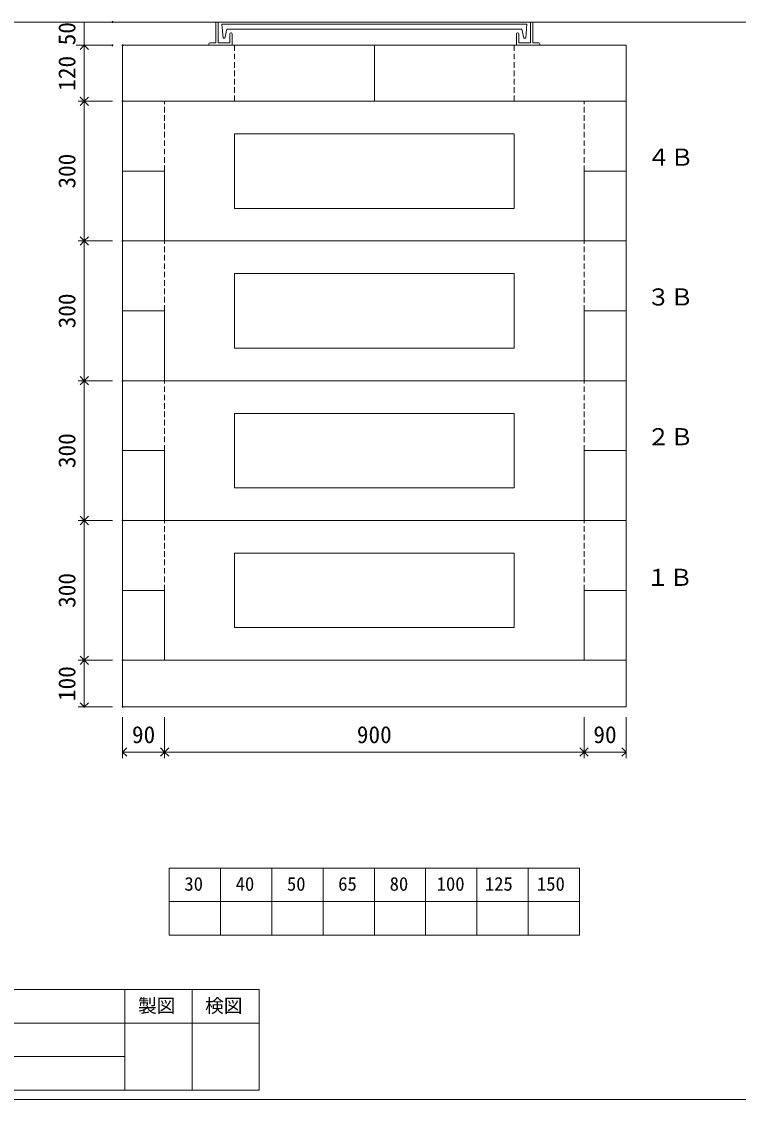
# Model space of a CAD drawing. Units: millimetres, scale not verified. Extents: x -4890 to 18490, y -2329 to 2329.
# Drawn here: x 308 to 1846, y -1946 to 368 of the extents above; entities that cross this region are included whole.
import ezdxf
from ezdxf.enums import TextEntityAlignment as Align

# ---------------------------------------------------------------- set-up
doc = ezdxf.new("R2010")
doc.units = ezdxf.units.MM
doc.header["$LTSCALE"] = 10
doc.header["$PDMODE"] = 32
doc.header["$PDSIZE"] = 2
doc.linetypes.add('DASHED1', pattern=[1.8, 1.2, -0.6])
doc.linetypes.add('USER2', pattern=[50.8, 31.75, -6.35, 6.35, -6.35])
for name, color, linetype, lineweight in [('0-1_Defpoints', 7, 'USER2', 5), ('0-2_waku', 7, 'Continuous', 18), ('0-3_gaikei', 7, 'Continuous', 18), ('0-4_kakure', 7, 'DASHED1', 5), ('0-5_sunpou', 7, 'Continuous', 5), ('0-8_uchigawa', 6, 'Continuous', 18), ('0-A_futa', 3, 'Continuous', 18), ('0-B_GL', 4, 'Continuous', 18), ('0-D_文字１', 7, 'Continuous', 18)]:
    doc.layers.add(name, color=color, linetype=linetype, lineweight=lineweight)
doc.styles.add('ＭＳ ゴシック', font='')
doc.styles.get('ＭＳ ゴシック').set_extended_font_data('MS Gothic')

# ---------------------------------------------------------------- blocks, each defined once
blk = doc.blocks.new('_Open90')
at = {"layer": '0-5_sunpou'}
blk.add_line((0, 0), (-1, 0), dxfattribs=at)
blk.add_lwpolyline([(-0.5, 0.5), (0, 0), (-0.5, -0.5)], dxfattribs=at)
blk = doc.blocks.new('D57')
at = {"layer": '0-1_Defpoints'}
for p in [(1972.32, 2492.03), (1889.96, 2372.03), (1972.32, 2372.03)]:
    blk.add_point(p, dxfattribs=at)
at = {"layer": '0-5_sunpou'}
for p, q in [((1950.32, 2492.03), (1876.96, 2492.03)), ((1889.96, 2474.03), (1889.96, 2390.03)), ((1950.32, 2372.03), (1876.96, 2372.03))]:
    blk.add_line(p, q, dxfattribs=at)
at = {"layer": '0-5_sunpou', "xscale": 18, "yscale": 18}
for p, rotation in [((1889.96, 2492.03), 90), ((1889.96, 2372.03), 270)]:
    blk.add_blockref('_Open90', p, dxfattribs=dict(at, rotation=rotation))
at = {"layer": '0-5_sunpou', "style": 'ＭＳ ゴシック'}
blk.add_text('120', height=36.66, rotation=90, dxfattribs=at).set_placement((1881.96, 2394.53), align=Align.BOTTOM_LEFT)
blk = doc.blocks.new('D44')
at = {"layer": '0-1_Defpoints'}
for p in [(1972.32, 2492.03), (1889.96, 2372.03), (1972.32, 2372.03)]:
    blk.add_point(p, dxfattribs=at)
at = {"layer": '0-5_sunpou'}
for p, q in [((1950.32, 2492.03), (1876.96, 2492.03)), ((1889.96, 2474.03), (1889.96, 2390.03)), ((1950.32, 2372.03), (1876.96, 2372.03))]:
    blk.add_line(p, q, dxfattribs=at)
at = {"layer": '0-5_sunpou', "xscale": 18, "yscale": 18}
for p, rotation in [((1889.96, 2492.03), 90), ((1889.96, 2372.03), 270)]:
    blk.add_blockref('_Open90', p, dxfattribs=dict(at, rotation=rotation))
at = {"layer": '0-5_sunpou', "style": 'ＭＳ ゴシック'}
blk.add_text('120', height=36.66, rotation=90, dxfattribs=at).set_placement((1881.96, 2394.53), align=Align.BOTTOM_LEFT)
blk = doc.blocks.new('D45')
at = {"layer": '0-1_Defpoints'}
for p in [(1972.32, 2072.03), (1889.96, 1772.03), (1972.32, 1772.03)]:
    blk.add_point(p, dxfattribs=at)
at = {"layer": '0-5_sunpou'}
for p, q in [((1950.32, 2072.03), (1876.96, 2072.03)), ((1889.96, 2054.03), (1889.96, 1790.03)), ((1950.32, 1772.03), (1876.96, 1772.03))]:
    blk.add_line(p, q, dxfattribs=at)
at = {"layer": '0-5_sunpou', "xscale": 18, "yscale": 18}
for p, rotation in [((1889.96, 2072.03), 90), ((1889.96, 1772.03), 270)]:
    blk.add_blockref('_Open90', p, dxfattribs=dict(at, rotation=rotation))
at = {"layer": '0-5_sunpou', "style": 'ＭＳ ゴシック'}
blk.add_text('300', height=36.66, rotation=90, dxfattribs=at).set_placement((1881.96, 1884.53), align=Align.BOTTOM_LEFT)
blk = doc.blocks.new('D46')
at = {"layer": '0-1_Defpoints'}
for p in [(1972.32, 1772.03), (1889.96, 1472.03), (1972.32, 1472.03)]:
    blk.add_point(p, dxfattribs=at)
at = {"layer": '0-5_sunpou'}
for p, q in [((1950.32, 1772.03), (1876.96, 1772.03)), ((1889.96, 1754.03), (1889.96, 1490.03)), ((1950.32, 1472.03), (1876.96, 1472.03))]:
    blk.add_line(p, q, dxfattribs=at)
at = {"layer": '0-5_sunpou', "xscale": 18, "yscale": 18}
for p, rotation in [((1889.96, 1772.03), 90), ((1889.96, 1472.03), 270)]:
    blk.add_blockref('_Open90', p, dxfattribs=dict(at, rotation=rotation))
at = {"layer": '0-5_sunpou', "style": 'ＭＳ ゴシック'}
blk.add_text('300', height=36.66, rotation=90, dxfattribs=at).set_placement((1881.96, 1584.53), align=Align.BOTTOM_LEFT)
blk = doc.blocks.new('D47')
at = {"layer": '0-1_Defpoints'}
for p in [(1972.32, 1472.03), (1889.96, 1172.03), (1972.32, 1172.03)]:
    blk.add_point(p, dxfattribs=at)
at = {"layer": '0-5_sunpou'}
for p, q in [((1950.32, 1472.03), (1876.96, 1472.03)), ((1889.96, 1454.03), (1889.96, 1190.03)), ((1950.32, 1172.03), (1876.96, 1172.03))]:
    blk.add_line(p, q, dxfattribs=at)
at = {"layer": '0-5_sunpou', "xscale": 18, "yscale": 18}
for p, rotation in [((1889.96, 1472.03), 90), ((1889.96, 1172.03), 270)]:
    blk.add_blockref('_Open90', p, dxfattribs=dict(at, rotation=rotation))
at = {"layer": '0-5_sunpou', "style": 'ＭＳ ゴシック'}
blk.add_text('300', height=36.66, rotation=90, dxfattribs=at).set_placement((1881.96, 1284.53), align=Align.BOTTOM_LEFT)
blk = doc.blocks.new('D63')
at = {"layer": '0-1_Defpoints'}
for p in [(1950.32, 2542.03), (1889.96, 2492.03), (1950.32, 2492.03)]:
    blk.add_point(p, dxfattribs=at)
at = {"layer": '0-5_sunpou'}
for p, q in [((1928.32, 2542.03), (1876.96, 2542.03)), ((1889.96, 2542.03), (1889.96, 2492.03)), ((1928.32, 2492.03), (1876.96, 2492.03))]:
    blk.add_line(p, q, dxfattribs=at)
at = {"layer": '0-5_sunpou', "style": 'ＭＳ ゴシック'}
blk.add_text('50', height=36.66, rotation=90, dxfattribs=at).set_placement((1881.96, 2492.03), align=Align.BOTTOM_LEFT)
blk = doc.blocks.new('D67')
at = {"layer": '0-1_Defpoints'}
for p in [(1972.32, 1172.03), (1889.96, 1072.03), (1972.32, 1072.03)]:
    blk.add_point(p, dxfattribs=at)
at = {"layer": '0-5_sunpou'}
for p, q in [((1950.32, 1172.03), (1876.96, 1172.03)), ((1889.96, 1154.03), (1889.96, 1090.03)), ((1950.32, 1072.03), (1876.96, 1072.03))]:
    blk.add_line(p, q, dxfattribs=at)
at = {"layer": '0-5_sunpou', "xscale": 18, "yscale": 18}
for p, rotation in [((1889.96, 1172.03), 90), ((1889.96, 1072.03), 270)]:
    blk.add_blockref('_Open90', p, dxfattribs=dict(at, rotation=rotation))
at = {"layer": '0-5_sunpou', "style": 'ＭＳ ゴシック'}
blk.add_text('100', height=36.66, rotation=90, dxfattribs=at).set_placement((1881.96, 1084.53), align=Align.BOTTOM_LEFT)
blk = doc.blocks.new('D73')
at = {"layer": '0-1_Defpoints'}
for p in [(1972.32, 2372.03), (1889.96, 2072.03), (1972.32, 2072.03)]:
    blk.add_point(p, dxfattribs=at)
at = {"layer": '0-5_sunpou'}
for p, q in [((1950.32, 2372.03), (1876.96, 2372.03)), ((1889.96, 2354.03), (1889.96, 2090.03)), ((1950.32, 2072.03), (1876.96, 2072.03))]:
    blk.add_line(p, q, dxfattribs=at)
at = {"layer": '0-5_sunpou', "xscale": 18, "yscale": 18}
for p, rotation in [((1889.96, 2372.03), 90), ((1889.96, 2072.03), 270)]:
    blk.add_blockref('_Open90', p, dxfattribs=dict(at, rotation=rotation))
at = {"layer": '0-5_sunpou', "style": 'ＭＳ ゴシック'}
blk.add_text('300', height=36.66, rotation=90, dxfattribs=at).set_placement((1881.96, 2184.53), align=Align.BOTTOM_LEFT)

msp = doc.modelspace()

# ---------------------------------------------------------------- linework, layer by layer
at = {"layer": '0-2_waku'}
for p, q in [((625, -1449.38), (625, -1593.38)), ((625, -1449.38), (625, -1593.38)), ((625, -1449.38), (625, -1593.38)), ((625, -1449.38), (625, -1593.38)), ((625, -1449.38), (1505, -1449.38)), ((735, -1449.38), (735, -1593.38)), ((845, -1449.38), (845, -1593.38)), ((845, -1449.38), (845, -1593.38)), ((955, -1449.38), (955, -1593.38)), ((1065, -1449.38), (1065, -1593.38)), ((1175, -1449.38), (1175, -1593.38)), ((1285, -1449.38), (1285, -1593.38)), ((1395, -1449.38), (1395, -1593.38)), ((1505, -1449.38), (1505, -1593.38)), ((625, -1521.38), (1505, -1521.38)), ((625, -1593.38), (1505, -1593.38)), ((-1210, -1710.05), (818, -1710.05)), ((530, -1710.05), (530, -1926.05)), ((530, -1710.05), (530, -1926.05)), ((674, -1710.05), (674, -1926.05)), ((818, -1710.05), (818, -1926.05)), ((-1210, -1782.05), (818, -1782.05)), ((-1210, -1854.05), (530, -1854.05)), ((-1210, -1926.05), (818, -1926.05)), ((-1230, -1946.05), (4890, -1946.05)), ((-1230, -1946.05), (4890, -1946.05))]:
    msp.add_line(p, q, dxfattribs=at)
at = {"layer": '0-3_gaikei'}
for p, q in [((525, 316.62), (1605, 316.62)), ((525, 196.62), (525, 316.62)), ((1065, 316.62), (1065, 196.62)), ((1605, 196.62), (1605, 316.62)), ((615, 196.62), (525, 196.62)), ((1605, 196.62), (525, 196.62)), ((1605, 196.62), (525, 196.62)), ((1605, 196.62), (525, 196.62)), ((525, 196.62), (525, 46.62)), ((525, 196.62), (525, 46.62)), ((525, 196.62), (525, 46.62)), ((615, 196.62), (1515, 196.62)), ((1515, 196.62), (1605, 196.62)), ((1605, 196.62), (1605, 46.62)), ((1605, 196.62), (1605, 46.62)), ((1605, 196.62), (1605, 46.62)), ((615, 46.62), (525, 46.62)), ((615, 46.62), (525, 46.62)), ((615, 46.62), (525, 46.62)), ((525, 46.62), (525, -103.38)), ((615, 46.62), (615, -103.38)), ((615, 46.62), (615, -103.38)), ((615, 46.62), (615, -103.38)), ((1605, 46.62), (1515, 46.62)), ((1605, 46.62), (1515, 46.62)), ((1515, 46.62), (1515, -103.38)), ((1515, 46.62), (1515, -103.38)), ((1605, 46.62), (1605, -103.38)), ((525, -103.38), (525, -253.38)), ((525, -103.38), (525, -253.38)), ((525, -103.38), (525, -253.38)), ((1605, -103.38), (525, -103.38)), ((1605, -103.38), (525, -103.38)), ((1605, -103.38), (525, -103.38)), ((1605, -103.38), (525, -103.38)), ((1605, -103.38), (525, -103.38)), ((1605, -103.38), (525, -103.38)), ((1515, -103.38), (615, -103.38)), ((1515, -103.38), (615, -103.38)), ((1515, -103.38), (615, -103.38)), ((1455, -103.38), (675, -103.38)), ((1605, -103.38), (1605, -253.38)), ((1605, -103.38), (1605, -253.38)), ((1605, -103.38), (1605, -253.38)), ((615, -253.38), (525, -253.38)), ((615, -253.38), (525, -253.38)), ((615, -253.38), (525, -253.38)), ((525, -253.38), (525, -403.38)), ((615, -253.38), (615, -403.38)), ((615, -253.38), (615, -403.38)), ((615, -253.38), (615, -403.38)), ((1605, -253.38), (1515, -253.38)), ((1605, -253.38), (1515, -253.38)), ((1515, -253.38), (1515, -403.38)), ((1515, -253.38), (1515, -403.38)), ((1605, -253.38), (1605, -403.38)), ((1605, -403.38), (525, -403.38)), ((1605, -403.38), (525, -403.38)), ((525, -403.38), (525, -553.38)), ((525, -403.38), (525, -553.38)), ((1605, -403.38), (525, -403.38)), ((1605, -403.38), (525, -403.38)), ((1605, -403.38), (525, -403.38)), ((1515, -403.38), (615, -403.38)), ((1515, -403.38), (615, -403.38)), ((1515, -403.38), (615, -403.38)), ((1455, -403.38), (675, -403.38)), ((1605, -403.38), (1605, -553.38)), ((1605, -403.38), (1605, -553.38)), ((615, -553.38), (525, -553.38)), ((615, -553.38), (525, -553.38)), ((615, -553.38), (525, -553.38)), ((525, -553.38), (525, -703.38)), ((615, -553.38), (615, -703.38)), ((615, -553.38), (615, -703.38)), ((615, -553.38), (615, -703.38)), ((1605, -553.38), (1515, -553.38)), ((1605, -553.38), (1515, -553.38)), ((1515, -553.38), (1515, -703.38)), ((1515, -553.38), (1515, -703.38)), ((1515, -553.38), (1515, -703.38)), ((1605, -553.38), (1605, -703.38)), ((525, -703.38), (525, -853.38)), ((525, -703.38), (525, -853.38)), ((525, -703.38), (525, -853.38)), ((1605, -703.38), (525, -703.38)), ((1605, -703.38), (525, -703.38)), ((1605, -703.38), (525, -703.38)), ((1515, -703.38), (615, -703.38)), ((1515, -703.38), (615, -703.38)), ((1515, -703.38), (615, -703.38)), ((1455, -703.38), (675, -703.38)), ((1605, -703.38), (1605, -853.38)), ((1605, -703.38), (1605, -853.38)), ((1605, -703.38), (1605, -853.38)), ((615, -853.38), (525, -853.38)), ((615, -853.38), (525, -853.38)), ((615, -853.38), (525, -853.38)), ((525, -853.38), (525, -1003.38)), ((615, -853.38), (615, -1003.38)), ((615, -853.38), (615, -1003.38)), ((615, -853.38), (615, -1003.38)), ((1515, -853.38), (1515, -1003.38)), ((1515, -853.38), (1515, -1003.38)), ((1515, -853.38), (1515, -1003.38)), ((1605, -853.38), (1515, -853.38)), ((1605, -853.38), (1515, -853.38)), ((1605, -853.38), (1515, -853.38)), ((1605, -853.38), (1605, -1003.38)), ((1605, -1003.38), (525, -1003.38)), ((1605, -1003.38), (525, -1003.38)), ((1605, -1003.38), (525, -1003.38)), ((1605, -1003.38), (525, -1003.38)), ((1605, -1003.38), (525, -1003.38)), ((525, -1103.38), (525, -1003.38)), ((1605, -1003.38), (525, -1003.38)), ((1605, -1003.38), (525, -1003.38)), ((1605, -1003.38), (525, -1003.38)), ((1605, -1003.38), (525, -1003.38)), ((1515, -1003.38), (615, -1003.38)), ((1515, -1003.38), (615, -1003.38)), ((1515, -1003.38), (615, -1003.38)), ((1455, -1003.38), (675, -1003.38)), ((1455, -1003.38), (675, -1003.38)), ((1605, -1103.38), (525, -1103.38)), ((1605, -1103.38), (525, -1103.38))]:
    msp.add_line(p, q, dxfattribs=at)
for points in [[(1605, 46.62), (1515, 46.62), (1515, -103.38)], [(1605, -253.38), (1515, -253.38), (1515, -403.38)], [(1605, -403.38), (525, -403.38), (525, -553.38)], [(1605, -403.38), (1605, -553.38), (1515, -553.38)], [(1605, -1103.38), (1605, -1003.38), (525, -1003.38)]]:
    msp.add_lwpolyline(points, dxfattribs=at)
at = {"layer": '0-4_kakure'}
for p, q in [((765, 196.62), (765, 316.62)), ((1365, 196.62), (1365, 316.62)), ((615, 46.62), (615, 196.62)), ((1515, 46.62), (1515, 196.62)), ((615, -253.38), (615, -103.38)), ((1515, -253.38), (1515, -103.38)), ((615, -553.38), (615, -403.38)), ((1515, -553.38), (1515, -403.38)), ((615, -853.38), (615, -703.38)), ((1515, -853.38), (1515, -703.38))]:
    msp.add_line(p, q, dxfattribs=at)
at = {"layer": '0-5_sunpou'}
for p, q in [((503, 366.62), (425.14, 366.62)), ((503, 316.62), (425.14, 316.62)), ((525, -1125.38), (525, -1213.3)), ((615, -1125.38), (615, -1213.3)), ((615, -1125.38), (615, -1213.3)), ((1515, -1125.38), (1515, -1213.3)), ((1515, -1125.38), (1515, -1213.3)), ((1605, -1125.38), (1605, -1213.3)), ((543, -1200.3), (597, -1200.3)), ((633, -1200.3), (1497, -1200.3)), ((1533, -1200.3), (1587, -1200.3))]:
    msp.add_line(p, q, dxfattribs=at)
at = {"layer": '0-8_uchigawa'}
for p, q in [((765, 126.62), (765, -33.38)), ((1365, 126.62), (765, 126.62)), ((1365, 126.62), (1365, -33.38)), ((1365, 126.62), (1365, -33.38)), ((1365, 126.62), (1365, -33.38)), ((1365, -33.38), (765, -33.38)), ((765, -173.38), (765, -333.38)), ((1365, -173.38), (765, -173.38)), ((1365, -173.38), (1365, -333.38)), ((1365, -173.38), (1365, -333.38)), ((1365, -173.38), (1365, -333.38)), ((1365, -333.38), (765, -333.38)), ((1365, -473.38), (765, -473.38)), ((765, -473.38), (765, -633.38)), ((1365, -473.38), (1365, -633.38)), ((1365, -633.38), (765, -633.38)), ((1365, -773.38), (765, -773.38)), ((765, -773.38), (765, -933.38)), ((1365, -773.38), (1365, -933.38)), ((1365, -933.38), (765, -933.38))]:
    msp.add_line(p, q, dxfattribs=at)
at = {"layer": '0-A_futa'}
for p, q in [((725, 364.62), (725, 321.62)), ((727, 366.62), (730, 366.62)), ((730, 366.62), (730, 321.62)), ((737.81, 362.12), (1392.14, 362.12)), ((737.81, 362.12), (740.3, 332.12)), ((748.33, 351.12), (744.01, 332.12)), ((748.33, 351.12), (1381.67, 351.12)), ((1381.67, 351.12), (1385.99, 332.12)), ((1392.14, 362.12), (1389.89, 332.12)), ((1400, 366.62), (1400, 321.62)), ((1400, 366.62), (1403, 366.62)), ((1405, 364.62), (1405, 321.62)), ((740.3, 332.12), (744.01, 332.12)), ((755, 341.62), (755, 321.62)), ((757, 343.62), (758, 343.62)), ((760, 341.62), (760, 316.62)), ((1370, 341.62), (1370, 316.62)), ((1373, 343.62), (1372, 343.62)), ((1375, 341.62), (1375, 321.62)), ((1389.89, 332.12), (1385.99, 332.12)), ((710, 319.62), (710, 318.62)), ((712, 321.62), (725, 321.62)), ((760, 316.62), (712, 316.62)), ((730, 321.62), (755, 321.62)), ((1370, 316.62), (1418, 316.62)), ((1400, 321.62), (1375, 321.62)), ((1418, 321.62), (1405, 321.62)), ((1420, 319.62), (1420, 318.62))]:
    msp.add_line(p, q, dxfattribs=at)
for centre, start, end in [((727, 364.62), 90, 180), ((1403, 364.62), 0, 90), ((757, 341.62), 90, 180), ((758, 341.62), 0, 90), ((1372, 341.62), 90, 180), ((1373, 341.62), 0, 90), ((712, 319.62), 90, 180), ((712, 318.62), 180, 270), ((1418, 319.62), 0, 90), ((1418, 318.62), 270, 0)]:
    msp.add_arc(centre, 2, start, end, dxfattribs=at)
at = {"layer": '0-B_GL'}
msp.add_line((-1230, 366.62), (4890, 366.62), dxfattribs=at)
msp.add_line((-1230, 366.62), (4890, 366.62), dxfattribs=at)
msp.add_line((-1230, 366.62), (4890, 366.62), dxfattribs=at)

# ---------------------------------------------------------------- block references
at = {"layer": '0-5_sunpou'}
for name in ['D63', 'D57', 'D44', 'D73', 'D45', 'D46', 'D47', 'D67']:
    msp.add_blockref(name, (-1447.32, -2175.41), dxfattribs=at)
at = {"layer": '0-5_sunpou', "xscale": 18, "yscale": 18, "rotation": 180}
for p in [(525, -1200.3), (615, -1200.3), (1515, -1200.3)]:
    msp.add_blockref('_Open90', p, dxfattribs=at)
at = {"layer": '0-5_sunpou', "xscale": 18, "yscale": 18}
for p in [(615, -1200.3), (1515, -1200.3), (1605, -1200.3)]:
    msp.add_blockref('_Open90', p, dxfattribs=at)

# ---------------------------------------------------------------- texts
at = {"layer": '0-5_sunpou', "style": 'ＭＳ ゴシック'}
for s, p in [('90', (545, -1192.3)), ('900', (1027.5, -1192.3)), ('90', (1535, -1192.3))]:
    msp.add_text(s, height=36.66, dxfattribs=at).set_placement(p, align=Align.BOTTOM_LEFT)
at = {"layer": '0-D_文字１', "style": 'ＭＳ ゴシック'}
for s, height, p in [('４Ｂ', 36.66, (1650.14, 47.21)), ('３Ｂ', 36.66, (1649.63, -252.82)), ('２Ｂ', 36.66, (1649.63, -552.82)), ('１Ｂ', 36.66, (1648.31, -854.68)), ('30', 29.33, (657.46, -1506.81)), ('40', 29.33, (767.46, -1506.81)), ('50', 29.33, (877.46, -1506.81)), ('65', 29.33, (987.46, -1506.81)), ('80', 29.33, (1097.86, -1506.81)), ('100', 29.33, (1198.74, -1506.81)), ('125', 29.33, (1302.13, -1506.81)), ('150', 29.33, (1413.89, -1506.81)), ('製図', 29.33, (558.06, -1768.29)), ('検図', 29.33, (702.06, -1768.29))]:
    msp.add_text(s, height=height, dxfattribs=at).set_placement(p, align=Align.BOTTOM_LEFT)

doc.saveas('drawing.dxf')
